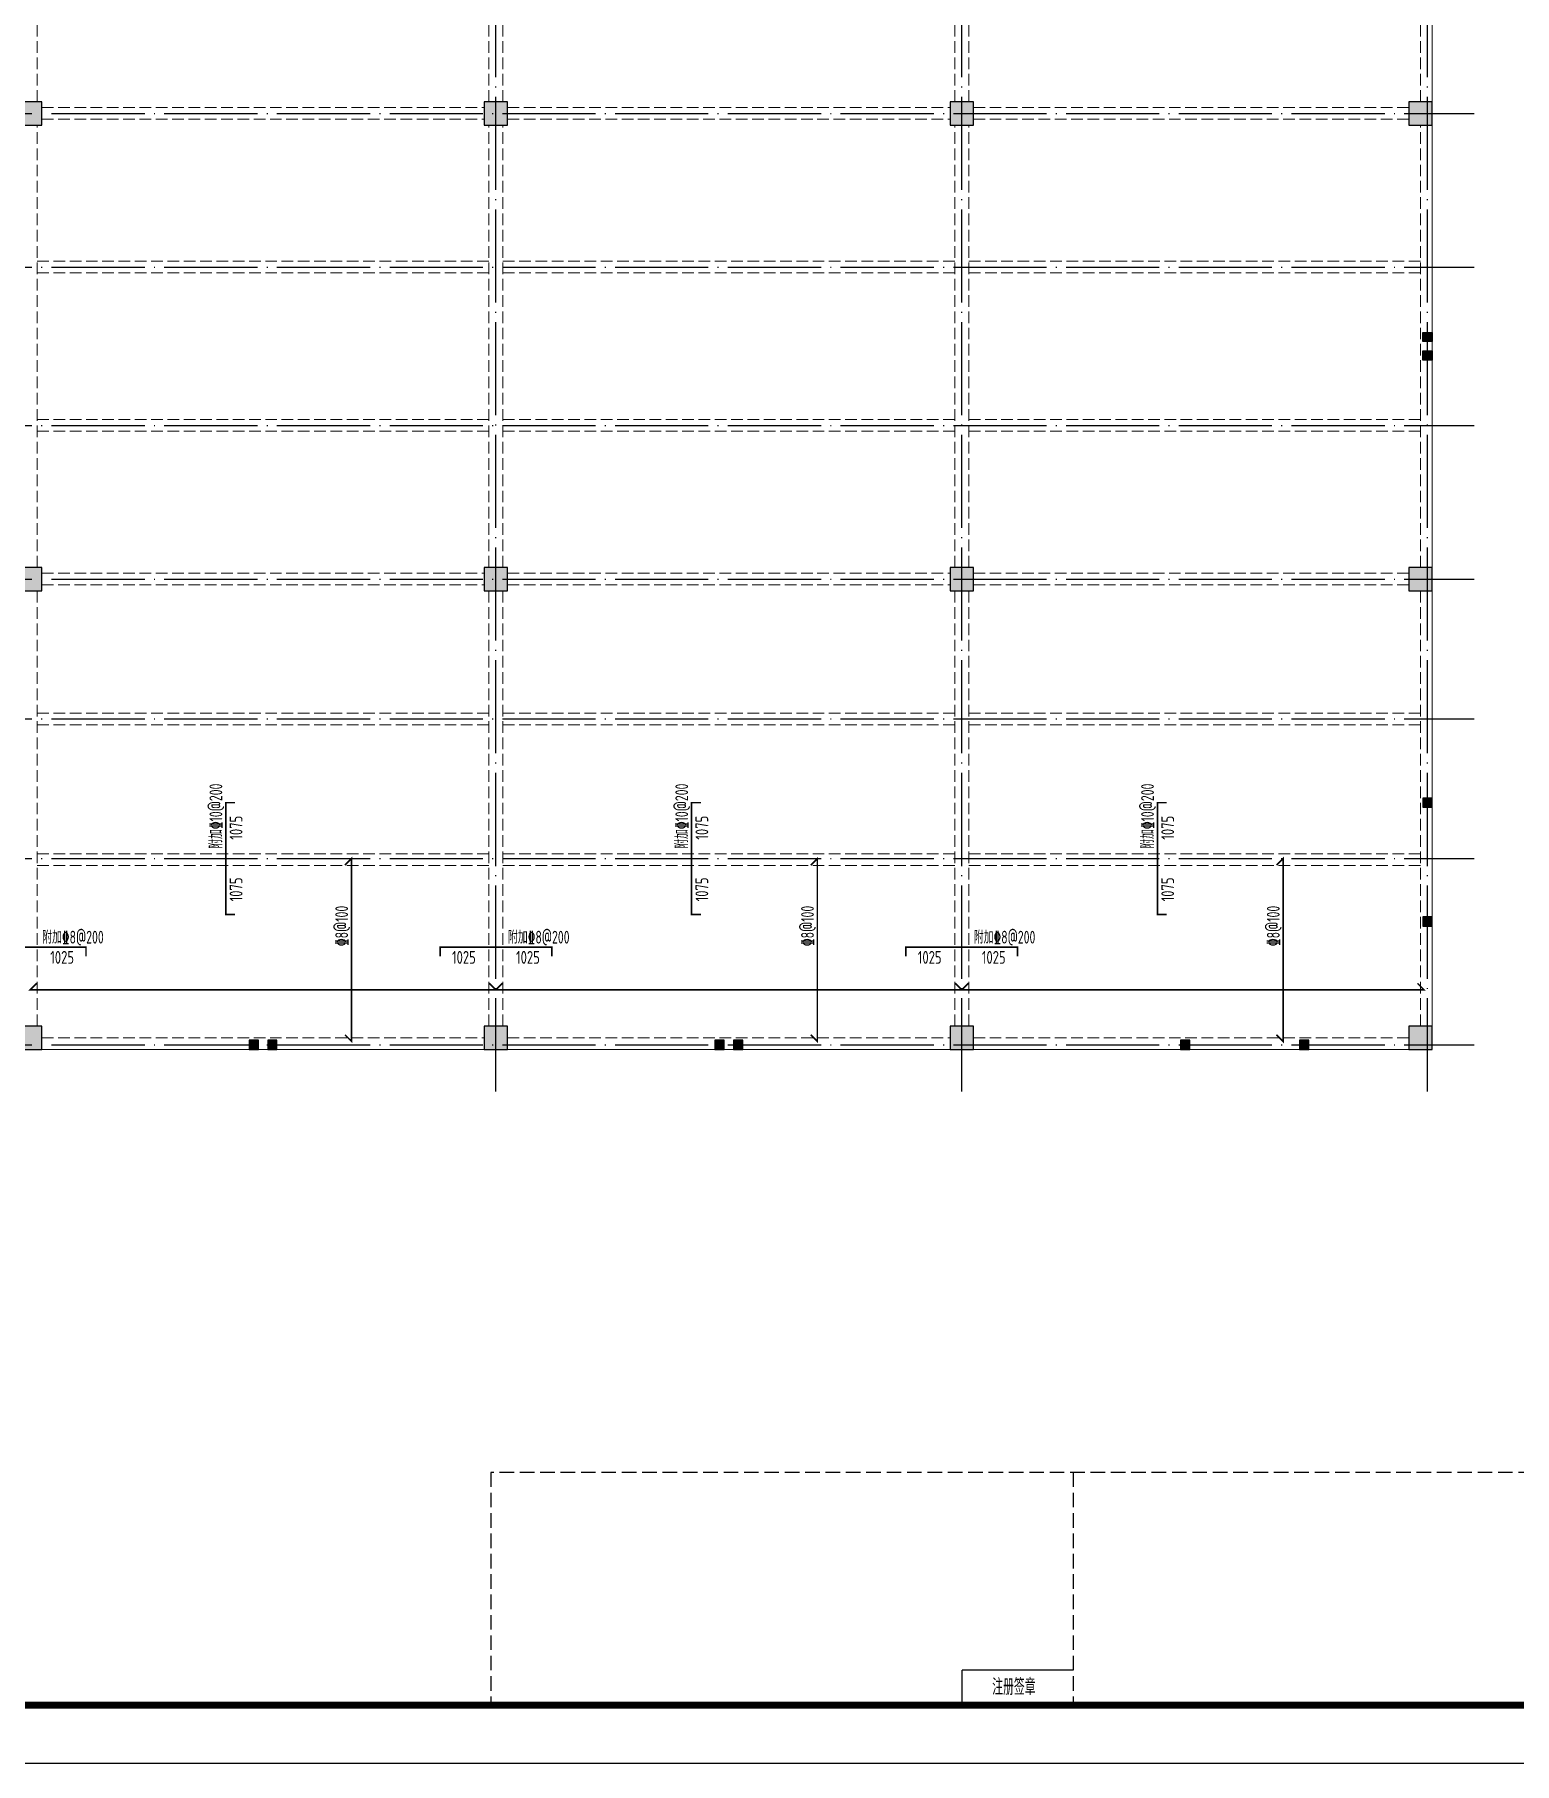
# Model space of a CAD drawing. Extents: x -2331248 to -1198620, y -977263 to -545844.
# Drawn here: x -1535767 to -1503998, y -765858 to -728733 of the extents above; entities that cross this region are included whole.
import ezdxf
from ezdxf.enums import TextEntityAlignment as Align

# ---------------------------------------------------------------- set-up
doc = ezdxf.new("R2010")
doc.units = 0
doc.header["$LTSCALE"] = 1000
doc.header["$MEASUREMENT"] = 0
for name, pattern in [('DASH', [0.35, 0.25, -0.1]), ('DOTE', [2.42, 2, -0.2, 0.02, -0.2]), ('线型3', [500, 300, -200])]:
    doc.linetypes.add(name, pattern=pattern)
doc.layers.get('0').update_dxf_attribs({"linetype": 'CONTINUOUS'})
for name, color, linetype in [('DOTE', 1, 'DOTE'), ('PUB_TITLE', 4, 'CONTINUOUS'), ('t图框', 222, 'CONTINUOUS'), ('构造柱', 6, 'CONTINUOUS'), ('柱涂实', 54, 'CONTINUOUS')]:
    doc.layers.add(name, color=color, linetype=linetype)
for name, color, linetype, lineweight in [('S_Beam', 4, 'CONTINUOUS', 18), ('S_BeamDash', 134, '线型3', 18), ('S_Cl', 2, 'CONTINUOUS', 9), ('S_SlabDownBar', 14, 'CONTINUOUS', 35), ('S_SlabDownBarText', 7, 'CONTINUOUS', 25), ('S_SlabUpBar', 1, 'CONTINUOUS', 35), ('S_SlabUpBarDim', 84, 'CONTINUOUS', 25), ('S_SlabUpBarText', 7, 'CONTINUOUS', 25)]:
    doc.layers.add(name, color=color, linetype=linetype, lineweight=lineweight)
doc.styles.add('PkpmHz', font='Pkpmeng', dxfattribs={"width": 0.7, "bigfont": 'hztxt'})
doc.styles.add('TSSD_REIN', font='Tssdeng.shx', dxfattribs={"width": 0.7, "bigfont": 'hztxt.shx'})
doc.styles.add('房间名称', font='SIMPLEX', dxfattribs={"width": 0.7, "bigfont": '0HZTXT'})

# ---------------------------------------------------------------- blocks, each defined once
blk = doc.blocks.new('ASDDA')
at = {"layer": 't图框', "linetype": 'DASH'}
for p, q in [((-295866, 3065618), (-315866, 3065618)), ((-315866, 3065618), (-315866, 3061618)), ((-305866, 3065618), (-305866, 3061618))]:
    blk.add_line(p, q, dxfattribs=at)
at = {"layer": 't图框', "linetype": 'DASH', "ltscale": 0.01}
for p, q in [((-307773, 3062218), (-307773, 3061618)), ((-305866, 3062218), (-307773, 3062218))]:
    blk.add_line(p, q, dxfattribs=at)
at = {"layer": 't图框'}
blk.add_line((-315866, 3061618), (-273366, 3061618), dxfattribs=at)
at = {"style": '房间名称', "width": 0.7}
blk.add_text('注册签章', height=280, dxfattribs=at).set_placement((-307254, 3061794))

msp = doc.modelspace()

# ---------------------------------------------------------------- hatches: boundary and pattern name
at = {"layer": '柱涂实'}
for points in [[(-1535613, -730677.1), (-1535613, -730177.1), (-1536113, -730177.1), (-1536113, -730677.1)], [(-1525613, -730677.1), (-1525613, -730177.1), (-1526113, -730177.1), (-1526113, -730677.1)], [(-1515613, -730677.1), (-1515613, -730177.1), (-1516113, -730177.1), (-1516113, -730677.1)], [(-1505763, -730677.1), (-1505763, -730177.1), (-1506263, -730177.1), (-1506263, -730677.1)], [(-1535613, -740677.1), (-1535613, -740177.1), (-1536113, -740177.1), (-1536113, -740677.1)], [(-1525613, -740677.1), (-1525613, -740177.1), (-1526113, -740177.1), (-1526113, -740677.1)], [(-1515613, -740677.1), (-1515613, -740177.1), (-1516113, -740177.1), (-1516113, -740677.1)], [(-1505763, -740677.1), (-1505763, -740177.1), (-1506263, -740177.1), (-1506263, -740677.1)], [(-1535613, -750527.1), (-1535613, -750027.1), (-1536113, -750027.1), (-1536113, -750527.1)], [(-1525613, -750527.1), (-1525613, -750027.1), (-1526113, -750027.1), (-1526113, -750527.1)], [(-1515613, -750527.1), (-1515613, -750027.1), (-1516113, -750027.1), (-1516113, -750527.1)], [(-1505763, -750527.1), (-1505763, -750027.1), (-1506263, -750027.1), (-1506263, -750527.1)]]:
    msp.add_hatch(color=256, dxfattribs=at).paths.add_polyline_path(points)

# ---------------------------------------------------------------- linework, layer by layer
at = {"layer": 'DOTE'}
for p, q in [((-1525863, -751427.1), (-1525863, -699427.1)), ((-1515863, -751427.1), (-1515863, -699427.1)), ((-1505863, -751427.1), (-1505863, -699427.1)), ((-1566863, -730427.1), (-1504863, -730427.1)), ((-1566863, -733727.1), (-1504863, -733727.1)), ((-1566863, -737127.1), (-1504863, -737127.1)), ((-1566863, -740427.1), (-1504863, -740427.1)), ((-1566863, -743427.1), (-1504863, -743427.1)), ((-1566863, -746427.1), (-1504863, -746427.1)), ((-1566863, -750427.1), (-1504863, -750427.1))]:
    msp.add_line(p, q, dxfattribs=at)
at = {"layer": 'PUB_TITLE'}
msp.add_lwpolyline([(-1576722.5, -765858.1), (-1576722.5, -691608.1), (-1471597.5, -691608.1), (-1471597.5, -765858.1)], close=True, dxfattribs=at)
at = {"layer": 'PUB_TITLE', "const_width": 150}
msp.add_lwpolyline([(-1573597.5, -692858.1), (-1472847.5, -692858.1), (-1472847.5, -764608.1), (-1573597.5, -764608.1)], close=True, dxfattribs=at)
at = {"layer": 'S_Beam', "ltscale": 1}
for p, q in [((-1505763, -730177.1), (-1505763, -720677.1)), ((-1505763, -740177.1), (-1505763, -730677.1)), ((-1505763, -750027.1), (-1505763, -740677.1)), ((-1535613, -750527.1), (-1526113, -750527.1)), ((-1525613, -750527.1), (-1516113, -750527.1)), ((-1515613, -750527.1), (-1506263, -750527.1))]:
    msp.add_line(p, q, dxfattribs=at)
at = {"layer": 'S_BeamDash', "linetype": 'DASH', "ltscale": 1}
for p, q in [((-1535713, -730177.1), (-1535713, -720677.1)), ((-1526013, -730177.1), (-1526013, -720677.1)), ((-1525713, -730177.1), (-1525713, -720677.1)), ((-1516013, -730177.1), (-1516013, -720677.1)), ((-1515713, -730177.1), (-1515713, -720677.1)), ((-1506013, -730177.1), (-1506013, -720677.1)), ((-1535613, -730302.1), (-1526113, -730302.1)), ((-1535613, -730552.1), (-1526113, -730552.1)), ((-1525613, -730302.1), (-1516113, -730302.1)), ((-1525613, -730552.1), (-1516113, -730552.1)), ((-1515613, -730302.1), (-1506263, -730302.1)), ((-1515613, -730552.1), (-1506263, -730552.1)), ((-1535713, -740177.1), (-1535713, -730677.1)), ((-1526013, -740177.1), (-1526013, -730677.1)), ((-1525713, -740177.1), (-1525713, -730677.1)), ((-1516013, -740177.1), (-1516013, -730677.1)), ((-1515713, -740177.1), (-1515713, -730677.1)), ((-1506013, -740177.1), (-1506013, -730677.1)), ((-1535713, -733602.1), (-1526013, -733602.1)), ((-1535713, -733852.1), (-1526013, -733852.1)), ((-1525713, -733602.1), (-1516013, -733602.1)), ((-1525713, -733852.1), (-1516013, -733852.1)), ((-1515713, -733602.1), (-1506013, -733602.1)), ((-1515713, -733852.1), (-1506013, -733852.1)), ((-1535713, -737002.1), (-1526013, -737002.1)), ((-1535713, -737252.1), (-1526013, -737252.1)), ((-1525713, -737002.1), (-1516013, -737002.1)), ((-1525713, -737252.1), (-1516013, -737252.1)), ((-1515713, -737002.1), (-1506013, -737002.1)), ((-1515713, -737252.1), (-1506013, -737252.1)), ((-1535613, -740302.1), (-1526113, -740302.1)), ((-1535613, -740552.1), (-1526113, -740552.1)), ((-1525613, -740302.1), (-1516113, -740302.1)), ((-1525613, -740552.1), (-1516113, -740552.1)), ((-1515613, -740302.1), (-1506263, -740302.1)), ((-1515613, -740552.1), (-1506263, -740552.1)), ((-1535713, -750027.1), (-1535713, -740677.1)), ((-1526013, -750027.1), (-1526013, -740677.1)), ((-1525713, -750027.1), (-1525713, -740677.1)), ((-1516013, -750027.1), (-1516013, -740677.1)), ((-1515713, -750027.1), (-1515713, -740677.1)), ((-1506013, -750027.1), (-1506013, -740677.1)), ((-1535713, -743302.1), (-1526013, -743302.1)), ((-1535713, -743552.1), (-1526013, -743552.1)), ((-1525713, -743302.1), (-1516013, -743302.1)), ((-1525713, -743552.1), (-1516013, -743552.1)), ((-1515713, -743302.1), (-1506013, -743302.1)), ((-1515713, -743552.1), (-1506013, -743552.1)), ((-1535713, -746327.1), (-1526013, -746327.1)), ((-1535713, -746577.1), (-1526013, -746577.1)), ((-1525713, -746327.1), (-1516013, -746327.1)), ((-1525713, -746577.1), (-1516013, -746577.1)), ((-1515713, -746327.1), (-1506013, -746327.1)), ((-1515713, -746577.1), (-1506013, -746577.1)), ((-1535613, -750277.1), (-1526113, -750277.1)), ((-1525613, -750277.1), (-1516113, -750277.1)), ((-1515613, -750277.1), (-1506263, -750277.1))]:
    msp.add_line(p, q, dxfattribs=at)
at = {"layer": 'S_Cl', "ltscale": 1}
for points in [[(-1535613, -730677.1), (-1535613, -730177.1), (-1536113, -730177.1), (-1536113, -730677.1)], [(-1525613, -730677.1), (-1525613, -730177.1), (-1526113, -730177.1), (-1526113, -730677.1)], [(-1515613, -730677.1), (-1515613, -730177.1), (-1516113, -730177.1), (-1516113, -730677.1)], [(-1505763, -730677.1), (-1505763, -730177.1), (-1506263, -730177.1), (-1506263, -730677.1)], [(-1535613, -740677.1), (-1535613, -740177.1), (-1536113, -740177.1), (-1536113, -740677.1)], [(-1525613, -740677.1), (-1525613, -740177.1), (-1526113, -740177.1), (-1526113, -740677.1)], [(-1515613, -740677.1), (-1515613, -740177.1), (-1516113, -740177.1), (-1516113, -740677.1)], [(-1505763, -740677.1), (-1505763, -740177.1), (-1506263, -740177.1), (-1506263, -740677.1)], [(-1535613, -750527.1), (-1535613, -750027.1), (-1536113, -750027.1), (-1536113, -750527.1)], [(-1525613, -750527.1), (-1525613, -750027.1), (-1526113, -750027.1), (-1526113, -750527.1)], [(-1515613, -750527.1), (-1515613, -750027.1), (-1516113, -750027.1), (-1516113, -750527.1)], [(-1505763, -750527.1), (-1505763, -750027.1), (-1506263, -750027.1), (-1506263, -750527.1)]]:
    msp.add_lwpolyline(points, close=True, dxfattribs=at)
at = {"layer": 'S_SlabDownBar', "ltscale": 1, "const_width": 35}
for points in [[(-1529104.4, -750210.7), (-1528963, -750352.1), (-1528963, -746427.1), (-1529104.4, -746568.5)], [(-1519104.4, -750210.7), (-1518963, -750352.1), (-1518963, -746427.1), (-1519104.4, -746568.5)], [(-1509104.4, -750210.7), (-1508963, -750352.1), (-1508963, -746427.1), (-1509104.4, -746568.5)], [(-1535721.5, -749105.7), (-1535863, -749247.1), (-1525863, -749247.1), (-1526004.4, -749105.7)], [(-1525721.5, -749105.7), (-1525863, -749247.1), (-1515863, -749247.1), (-1516004.4, -749105.7)], [(-1515721.5, -749105.7), (-1515863, -749247.1), (-1505938, -749247.1), (-1506079.4, -749105.7)]]:
    msp.add_lwpolyline(points, dxfattribs=at)
at = {"layer": 'S_SlabUpBar', "ltscale": 1, "const_width": 35}
for points in [[(-1531463, -747627.1), (-1531663, -747627.1), (-1531663, -745227.1), (-1531463, -745227.1)], [(-1521463, -747627.1), (-1521663, -747627.1), (-1521663, -745227.1), (-1521463, -745227.1)], [(-1511463, -747627.1), (-1511663, -747627.1), (-1511663, -745227.1), (-1511463, -745227.1)], [(-1537063, -748527.1), (-1537063, -748327.1), (-1534663, -748327.1), (-1534663, -748527.1)], [(-1527063, -748527.1), (-1527063, -748327.1), (-1524663, -748327.1), (-1524663, -748527.1)], [(-1517063, -748527.1), (-1517063, -748327.1), (-1514663, -748327.1), (-1514663, -748527.1)]]:
    msp.add_lwpolyline(points, dxfattribs=at)
at = {"layer": '构造柱'}
for points in [[(-1505963, -735327.1), (-1505963, -735127.1), (-1505763, -735127.1), (-1505763, -735327.1)], [(-1505963, -735727.1), (-1505963, -735527.1), (-1505763, -735527.1), (-1505763, -735727.1)], [(-1505763, -745127.1), (-1505963, -745127.1), (-1505963, -745327.1), (-1505763, -745327.1)], [(-1505763, -747677.1), (-1505963, -747677.1), (-1505963, -747877.1), (-1505763, -747877.1)], [(-1530963, -750327.1), (-1531163, -750327.1), (-1531163, -750527.1), (-1530963, -750527.1)], [(-1530563, -750327.1), (-1530763, -750327.1), (-1530763, -750527.1), (-1530563, -750527.1)], [(-1520963, -750327.1), (-1521163, -750327.1), (-1521163, -750527.1), (-1520963, -750527.1)], [(-1520563, -750327.1), (-1520763, -750327.1), (-1520763, -750527.1), (-1520563, -750527.1)], [(-1510963, -750327.1), (-1511163, -750327.1), (-1511163, -750527.1), (-1510963, -750527.1)], [(-1508413, -750327.1), (-1508613, -750327.1), (-1508613, -750527.1), (-1508413, -750527.1)]]:
    msp.add_lwpolyline(points, close=True, dxfattribs=at)
for points in [[(-1505963, -735327.1), (-1505763, -735327.1), (-1505963, -735127.1), (-1505763, -735127.1)], [(-1505963, -735727.1), (-1505763, -735727.1), (-1505963, -735527.1), (-1505763, -735527.1)], [(-1505763, -745127.1), (-1505763, -745327.1), (-1505963, -745127.1), (-1505963, -745327.1)], [(-1505763, -747677.1), (-1505763, -747877.1), (-1505963, -747677.1), (-1505963, -747877.1)], [(-1530963, -750327.1), (-1530963, -750527.1), (-1531163, -750327.1), (-1531163, -750527.1)], [(-1530563, -750327.1), (-1530563, -750527.1), (-1530763, -750327.1), (-1530763, -750527.1)], [(-1520963, -750327.1), (-1520963, -750527.1), (-1521163, -750327.1), (-1521163, -750527.1)], [(-1520563, -750327.1), (-1520563, -750527.1), (-1520763, -750327.1), (-1520763, -750527.1)], [(-1510963, -750327.1), (-1510963, -750527.1), (-1511163, -750327.1), (-1511163, -750527.1)], [(-1508413, -750327.1), (-1508413, -750527.1), (-1508613, -750327.1), (-1508613, -750527.1)]]:
    msp.add_solid(points, dxfattribs=at)
at = {"layer": '柱涂实', "linetype": 'Continuous'}
for points in [[(-1535613, -730677.1), (-1535613, -730177.1), (-1536113, -730177.1), (-1536113, -730677.1)], [(-1525613, -730677.1), (-1525613, -730177.1), (-1526113, -730177.1), (-1526113, -730677.1)], [(-1515613, -730677.1), (-1515613, -730177.1), (-1516113, -730177.1), (-1516113, -730677.1)], [(-1505763, -730677.1), (-1505763, -730177.1), (-1506263, -730177.1), (-1506263, -730677.1)], [(-1535613, -740677.1), (-1535613, -740177.1), (-1536113, -740177.1), (-1536113, -740677.1)], [(-1525613, -740677.1), (-1525613, -740177.1), (-1526113, -740177.1), (-1526113, -740677.1)], [(-1515613, -740677.1), (-1515613, -740177.1), (-1516113, -740177.1), (-1516113, -740677.1)], [(-1505763, -740677.1), (-1505763, -740177.1), (-1506263, -740177.1), (-1506263, -740677.1)], [(-1535613, -750527.1), (-1535613, -750027.1), (-1536113, -750027.1), (-1536113, -750527.1)], [(-1525613, -750527.1), (-1525613, -750027.1), (-1526113, -750027.1), (-1526113, -750527.1)], [(-1515613, -750527.1), (-1515613, -750027.1), (-1516113, -750027.1), (-1516113, -750527.1)], [(-1505763, -750527.1), (-1505763, -750027.1), (-1506263, -750027.1), (-1506263, -750527.1)]]:
    msp.add_lwpolyline(points, close=True, dxfattribs=at)

# ---------------------------------------------------------------- block references
at = {"lineweight": -3, "xscale": 1.250016957928892, "yscale": 1.250016958278138, "zscale": 1.250016957604765}
msp.add_blockref('ASDDA', (-1131135.8, -4591683), dxfattribs=at)

# ---------------------------------------------------------------- texts
at = {"layer": 'S_SlabDownBarText', "style": 'TSSD_REIN', "width": 0.7}
for p in [(-1529037.1, -748305.9), (-1519037.1, -748305.9), (-1509037.1, -748305.9)]:
    msp.add_text('%%1328@100', height=275, rotation=90, dxfattribs=at).set_placement(p)
at = {"layer": 'S_SlabUpBarDim', "style": 'PkpmHz', "width": 0.75}
for p in [(-1531578.9, -745764.6), (-1521578.9, -745764.6), (-1511578.9, -745764.6), (-1531578.9, -747089.6), (-1521578.9, -747089.6), (-1511578.9, -747089.6)]:
    msp.add_text('1075', height=275, rotation=90, dxfattribs=at).set_placement(p, align=Align.TOP_CENTER)
for p in [(-1535175.5, -748411.3), (-1526550.5, -748411.3), (-1525175.5, -748411.3), (-1516550.5, -748411.3), (-1515175.5, -748411.3)]:
    msp.add_text('1025', height=275, dxfattribs=at).set_placement(p, align=Align.TOP_CENTER)
at = {"layer": 'S_SlabUpBarText', "style": 'TSSD_REIN', "width": 0.7}
for p in [(-1531737.1, -746218.4), (-1521737.1, -746218.4), (-1511737.1, -746218.4)]:
    msp.add_text('附加%%13210@200', height=275, rotation=90, dxfattribs=at).set_placement(p)
for p in [(-1535604.2, -748253), (-1525604.2, -748253), (-1515604.2, -748253)]:
    msp.add_text('附加%%1328@200', height=275, dxfattribs=at).set_placement(p)

doc.saveas('drawing.dxf')
